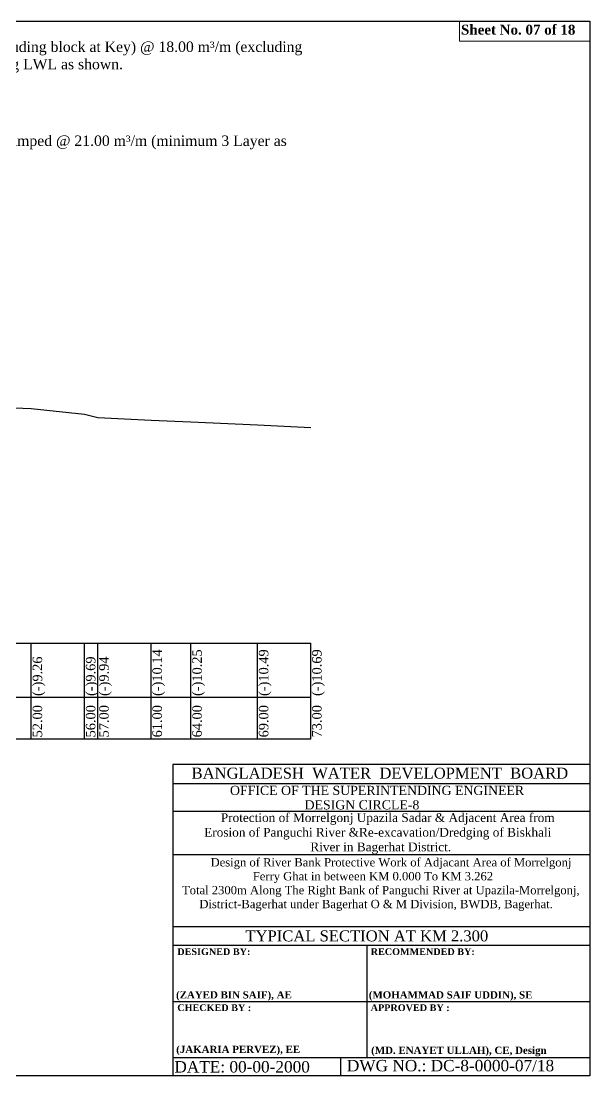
# Model space of a CAD drawing. Header units: metres. Extents: x -2434 to 11656, y -15288 to 8109.
# Drawn here: x 1369.3 to 1412, y -14105 to -14025.7 of the extents above; entities that cross this region are included whole.
import ezdxf
from ezdxf.enums import TextEntityAlignment as Align

# ---------------------------------------------------------------- set-up
doc = ezdxf.new("R2010")
doc.units = ezdxf.units.M
doc.layers.add('LINE', color=7, linetype='Continuous')
doc.styles.add('Kazi_T_H', font='timesbd.ttf')
doc.styles.get("Standard").update_dxf_attribs({"font": 'times.ttf'})

msp = doc.modelspace()

# ---------------------------------------------------------------- linework, layer by layer
at = {"color": 0, "linetype": 'Continuous', "lineweight": -3, "ltscale": 0.5}
for p, q in [((1366.023775, -14054.678252), (1370.023775, -14054.848252)), ((1370.023775, -14054.848252), (1374.023775, -14055.278252)), ((1374.023775, -14055.278252), (1375.023775, -14055.528252)), ((1375.023775, -14055.528252), (1379.023775, -14055.728252)), ((1379.023775, -14055.728252), (1382.023775, -14055.838252)), ((1382.023775, -14055.838252), (1387.023775, -14056.078252)), ((1387.023775, -14056.078252), (1391.023775, -14056.278252))]:
    msp.add_line(p, q, dxfattribs=at)
at = {"color": 0, "lineweight": -2}
for p, q in [((1313.023775, -14072.478546), (1391.023775, -14072.478546)), ((1370.023775, -14079.668902), (1370.023775, -14072.478546)), ((1374.023775, -14079.668902), (1374.023775, -14072.478546)), ((1375.023775, -14079.668902), (1375.023775, -14072.478546)), ((1379.023775, -14079.668902), (1379.023775, -14072.478546)), ((1382.023775, -14079.668902), (1382.023775, -14072.478546)), ((1387.023775, -14079.668902), (1387.023775, -14072.478546)), ((1391.023775, -14079.668902), (1391.023775, -14072.478546)), ((1303.299154, -14076.553783), (1391.023775, -14076.553783)), ((1303.299154, -14079.668902), (1391.023775, -14079.668902))]:
    msp.add_line(p, q, dxfattribs=at)
at = {"layer": 'LINE', "color": 0, "linetype": 'ByBlock', "lineweight": -3, "ltscale": 0.5}
for p, q in [((1412.002804, -14081.61172), (1380.667858, -14081.61172)), ((1380.667858, -14081.61172), (1380.667858, -14105.012584)), ((1412.002804, -14083.046024), (1380.667858, -14083.046024)), ((1412.002804, -14085.14722), (1380.667858, -14085.14722)), ((1412.002804, -14088.385478), (1380.667858, -14088.385478)), ((1412.002804, -14093.798418), (1380.667858, -14093.798418)), ((1412.002804, -14095.218791), (1380.667858, -14095.218791)), ((1395.275316, -14103.640463), (1395.275316, -14095.218791)), ((1380.667858, -14099.429627), (1412.002804, -14099.429627)), ((1380.667858, -14103.640463), (1412.002804, -14103.640463)), ((1393.296917, -14105.012584), (1393.296917, -14103.640463))]:
    msp.add_line(p, q, dxfattribs=at)
msp.add_lwpolyline([(1296.857685, -14025.72278), (1412.002804, -14025.72278), (1412.002804, -14105.012584), (1296.857685, -14105.012584)], close=True, dxfattribs=at)
at = {"layer": 'LINE', "color": 7, "lineweight": 13, "ltscale": 0.5}
msp.add_lwpolyline([(1412.002804, -14025.72278), (1402.214999, -14025.72278), (1402.214999, -14027.228964), (1412.002804, -14027.228964)], close=True, dxfattribs=at)

# ---------------------------------------------------------------- texts
at = {"color": 0, "linetype": 'Continuous', "lineweight": -3, "ltscale": 0.5, "insert": (1345.937708, -14034.323392), "char_height": 0.78176775, "width": 44.3343089, "attachment_point": 1}
msp.add_mtext('Additional 200 Kg Sand Filled Geo-bag to be dumped @ 21.00 m³/m ({\\C7;minimum} 3 Layer as shown).', dxfattribs=at)
at = {"color": 0, "lineweight": -2, "char_height": 0.715, "width": 2.15, "attachment_point": 1, "rotation": 90}
for s, insert in [('(-)10.14', (1379.123775, -14076.453783)), ('(-)10.25', (1382.123775, -14076.453783)), ('(-)10.49', (1387.123775, -14076.453783)), ('(-)10.69', (1391.123775, -14076.453783)), ('(-)9.26', (1370.123775, -14076.453783)), ('(-)9.69', (1374.123775, -14076.453783)), ('(-)9.94', (1375.123775, -14076.453783)), ('52.00', (1370.123775, -14079.568902)), ('56.00', (1374.123775, -14079.568902)), ('57.00', (1375.123775, -14079.568902)), ('61.00', (1379.123775, -14079.568902)), ('64.00', (1382.123775, -14079.568902)), ('69.00', (1387.123775, -14079.568902)), ('73.00', (1391.123775, -14079.568902))]:
    msp.add_mtext(s, dxfattribs=dict(at, insert=insert))
at = {"layer": 'LINE', "color": 0, "linetype": 'ByBlock', "lineweight": -3, "ltscale": 0.5}
for s, height, p in [('BANGLADESH  WATER  DEVELOPMENT  BOARD', 0.8246521, (1396.219288, -14082.665942)), ('OFFICE OF THE SUPERINTENDING ENGINEER', 0.68781303, (1396.006979, -14083.893525)), ('DESIGN CIRCLE-8', 0.68781303, (1394.872387, -14084.979979))]:
    msp.add_text(s, height=height, dxfattribs=at).set_placement(p, align=Align.CENTER)
at = {"layer": 'LINE', "lineweight": 50, "ltscale": 0.5}
msp.add_text('TYPICAL SECTION AT KM 2.300', height=0.82537563, dxfattribs=at).set_placement((1395.238843, -14094.900469), align=Align.CENTER)
at = {"layer": 'LINE', "color": 0, "linetype": 'ByBlock', "lineweight": -3, "ltscale": 0.5, "style": 'Kazi_T_H'}
for s, p in [('DESIGNED BY:', (1380.993544, -14095.926211)), ('RECOMMENDED BY:', (1395.527966, -14095.926211)), ('CHECKED BY :', (1380.993544, -14100.137047)), ('APPROVED BY :', (1395.527966, -14100.137047))]:
    msp.add_text(s, height=0.50530035, dxfattribs=at).set_placement(p)
at = {"layer": 'LINE', "lineweight": 50, "ltscale": 0.5, "style": 'Kazi_T_H'}
for s, p in [('(ZAYED BIN SAIF), AE', (1380.900409, -14099.190899)), ('(MOHAMMAD SAIF UDDIN), SE ', (1395.387268, -14099.193886)), ('(JAKARIA PERVEZ), EE', (1380.913147, -14103.288962)), ('(MD. ENAYET ULLAH), CE, Design ', (1395.564044, -14103.356569))]:
    msp.add_text(s, height=0.54268358, dxfattribs=at).set_placement(p)
at = {"layer": 'LINE', "color": 0, "linetype": 'ByBlock', "lineweight": -3, "ltscale": 0.5}
for s, p in [('DATE: 00-00-2000', (1380.776881, -14104.757822)), ('DWG NO.: DC-8-0000-07/18', (1393.739123, -14104.669554))]:
    msp.add_text(s, height=0.8575755, dxfattribs=at).set_placement(p)
at = {"layer": 'LINE', "color": 7, "lineweight": 13, "ltscale": 0.5, "attachment_point": 1}
for s, insert, char_height, width in [('{\\fTimes New Roman|b1|i0|c0|p18;Sheet No. 07 of 18}', (1402.318193, -14025.994766), 0.74499057, 10.3082315), (' Assorted 2 Layers (minimum) C.C Blocks (including block at Key) @ 18.00 {\\C0;m³/m} (excluding void) to be Placed / dumped at or below Working LWL as shown. \\P450 x 450 x 450 ---------60 % by volume\\P350 x 350 x 350 ---------40 % by volume', (1345.728244, -14027.259697), 0.781767752, 46.31614072)]:
    msp.add_mtext(s, dxfattribs=dict(at, insert=insert, char_height=char_height, width=width))
at = {"layer": 'LINE', "color": 0, "linetype": 'ByBlock', "lineweight": -3, "ltscale": 0.5}
for s, insert, char_height, width, attachment_point in [('                  {\\C7;Protection of Morrelgonj Upazila Sadar & Adjacent Area from \\P             Erosion of Panguchi River &Re-excavation/Dredging of Biskhali\\P                                             River in Bagerhat District.}', (1379.773525, -14085.267795), 0.66030051, 33.96167319, 1), ('         {\\H0.7869x;Design of River Bank Protective Work of Adjacant Area of Morrelgonj \\PFerry Ghat in between KM 0.000 To KM 3.262 \\P     Total 2300m Along The Right Bank of Panguchi River at Upazila-Morrelgonj, \\P  District-Bagerhat under Bagerhat O & M Division, BWDB, Bagerhat.}', (1395.696869, -14088.639452), 0.79760148, 36.24766817, 2)]:
    msp.add_mtext(s, dxfattribs=dict(at, insert=insert, char_height=char_height, width=width, attachment_point=attachment_point))

doc.saveas('drawing.dxf')
